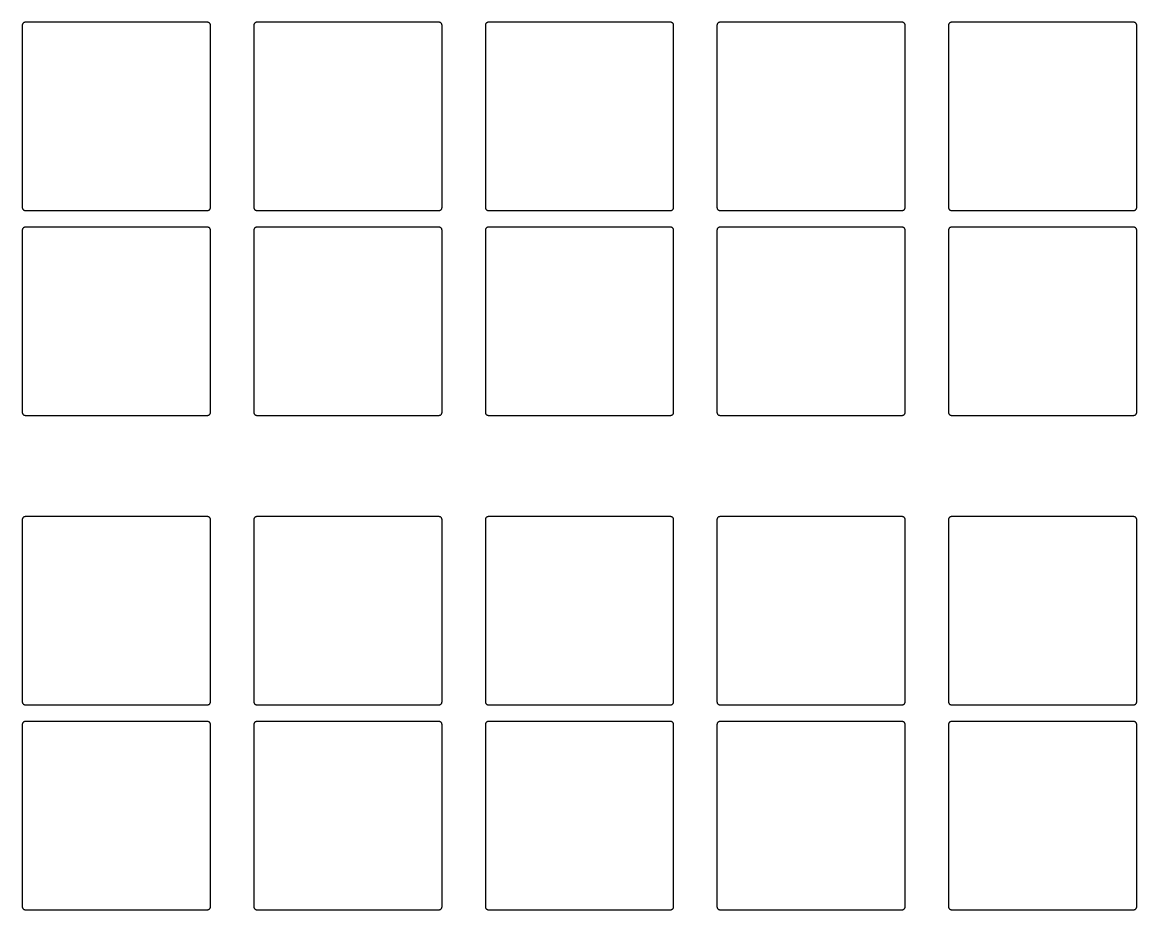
# Model space of a CAD drawing. Header units: inches. Extents: x -0.5 to 10, y -2.4 to 3.9.
# Drawn here: x 0.7638 to 0.9563, y 2.92 to 3.0732 of the extents above; entities that cross this region are included whole.
import ezdxf

# ---------------------------------------------------------------- set-up
doc = ezdxf.new("R2010")
doc.units = ezdxf.units.IN

msp = doc.modelspace()

# ---------------------------------------------------------------- linework, layer by layer
for points in [[(0.764225, 3.040751), (0.764225, 3.040751), (0.76425, 3.04075), (0.79575, 3.04075), (0.795775, 3.040751), (0.795824, 3.040756), (0.795872, 3.040765), (0.795919, 3.040779), (0.795964, 3.040798), (0.796007, 3.040821), (0.796048, 3.040849), (0.796086, 3.04088), (0.79612, 3.040914), (0.796151, 3.040952), (0.796179, 3.040993), (0.796202, 3.041036), (0.796221, 3.041081), (0.796235, 3.041128), (0.796244, 3.041176), (0.796249, 3.041225), (0.79625, 3.04125), (0.79625, 3.07275), (0.796249, 3.072775), (0.796244, 3.072824), (0.796235, 3.072872), (0.796221, 3.072919), (0.796202, 3.072964), (0.796179, 3.073007), (0.796151, 3.073048), (0.79612, 3.073086), (0.796086, 3.07312), (0.796048, 3.073151), (0.796007, 3.073179), (0.795964, 3.073202), (0.795919, 3.073221), (0.795872, 3.073235), (0.795824, 3.073244), (0.795775, 3.073249), (0.79575, 3.07325), (0.76425, 3.07325), (0.764225, 3.073249), (0.764176, 3.073244), (0.764128, 3.073235), (0.764081, 3.073221), (0.764036, 3.073202), (0.763993, 3.073179), (0.763952, 3.073151), (0.763914, 3.07312), (0.76388, 3.073086), (0.763849, 3.073048), (0.763821, 3.073007), (0.763798, 3.072964), (0.763779, 3.072919), (0.763765, 3.072872), (0.763756, 3.072824), (0.763751, 3.072775), (0.76375, 3.07275), (0.76375, 3.04125), (0.763751, 3.041225), (0.763756, 3.041176), (0.763765, 3.041128), (0.763779, 3.041081), (0.763798, 3.041036), (0.763821, 3.040993), (0.763849, 3.040952), (0.76388, 3.040914), (0.763914, 3.04088), (0.763952, 3.040849), (0.763993, 3.040821), (0.764036, 3.040798), (0.764081, 3.040779), (0.764128, 3.040765), (0.764176, 3.040756)], [(0.804225, 3.040751), (0.804225, 3.040751), (0.80425, 3.04075), (0.83575, 3.04075), (0.835775, 3.040751), (0.835824, 3.040756), (0.835872, 3.040765), (0.835919, 3.040779), (0.835964, 3.040798), (0.836007, 3.040821), (0.836048, 3.040849), (0.836086, 3.04088), (0.83612, 3.040914), (0.836151, 3.040952), (0.836179, 3.040993), (0.836202, 3.041036), (0.836221, 3.041081), (0.836235, 3.041128), (0.836244, 3.041176), (0.836249, 3.041225), (0.83625, 3.04125), (0.83625, 3.07275), (0.836249, 3.072775), (0.836244, 3.072824), (0.836235, 3.072872), (0.836221, 3.072919), (0.836202, 3.072964), (0.836179, 3.073007), (0.836151, 3.073048), (0.83612, 3.073086), (0.836086, 3.07312), (0.836048, 3.073151), (0.836007, 3.073179), (0.835964, 3.073202), (0.835919, 3.073221), (0.835872, 3.073235), (0.835824, 3.073244), (0.835775, 3.073249), (0.83575, 3.07325), (0.80425, 3.07325), (0.804225, 3.073249), (0.804176, 3.073244), (0.804128, 3.073235), (0.804081, 3.073221), (0.804036, 3.073202), (0.803993, 3.073179), (0.803952, 3.073151), (0.803914, 3.07312), (0.80388, 3.073086), (0.803849, 3.073048), (0.803821, 3.073007), (0.803798, 3.072964), (0.803779, 3.072919), (0.803765, 3.072872), (0.803756, 3.072824), (0.803751, 3.072775), (0.80375, 3.07275), (0.80375, 3.04125), (0.803751, 3.041225), (0.803756, 3.041176), (0.803765, 3.041128), (0.803779, 3.041081), (0.803798, 3.041036), (0.803821, 3.040993), (0.803849, 3.040952), (0.80388, 3.040914), (0.803914, 3.04088), (0.803952, 3.040849), (0.803993, 3.040821), (0.804036, 3.040798), (0.804081, 3.040779), (0.804128, 3.040765), (0.804176, 3.040756)], [(0.844225, 3.040751), (0.844225, 3.040751), (0.84425, 3.04075), (0.87575, 3.04075), (0.875775, 3.040751), (0.875824, 3.040756), (0.875872, 3.040765), (0.875919, 3.040779), (0.875964, 3.040798), (0.876007, 3.040821), (0.876048, 3.040849), (0.876086, 3.04088), (0.87612, 3.040914), (0.876151, 3.040952), (0.876179, 3.040993), (0.876202, 3.041036), (0.876221, 3.041081), (0.876235, 3.041128), (0.876244, 3.041176), (0.876249, 3.041225), (0.87625, 3.04125), (0.87625, 3.07275), (0.876249, 3.072775), (0.876244, 3.072824), (0.876235, 3.072872), (0.876221, 3.072919), (0.876202, 3.072964), (0.876179, 3.073007), (0.876151, 3.073048), (0.87612, 3.073086), (0.876086, 3.07312), (0.876048, 3.073151), (0.876007, 3.073179), (0.875964, 3.073202), (0.875919, 3.073221), (0.875872, 3.073235), (0.875824, 3.073244), (0.875775, 3.073249), (0.87575, 3.07325), (0.84425, 3.07325), (0.844225, 3.073249), (0.844176, 3.073244), (0.844128, 3.073235), (0.844081, 3.073221), (0.844036, 3.073202), (0.843993, 3.073179), (0.843952, 3.073151), (0.843914, 3.07312), (0.84388, 3.073086), (0.843849, 3.073048), (0.843821, 3.073007), (0.843798, 3.072964), (0.843779, 3.072919), (0.843765, 3.072872), (0.843756, 3.072824), (0.843751, 3.072775), (0.84375, 3.07275), (0.84375, 3.04125), (0.843751, 3.041225), (0.843756, 3.041176), (0.843765, 3.041128), (0.843779, 3.041081), (0.843798, 3.041036), (0.843821, 3.040993), (0.843849, 3.040952), (0.84388, 3.040914), (0.843914, 3.04088), (0.843952, 3.040849), (0.843993, 3.040821), (0.844036, 3.040798), (0.844081, 3.040779), (0.844128, 3.040765), (0.844176, 3.040756)], [(0.884225, 3.040751), (0.884225, 3.040751), (0.88425, 3.04075), (0.91575, 3.04075), (0.915775, 3.040751), (0.915824, 3.040756), (0.915872, 3.040765), (0.915919, 3.040779), (0.915964, 3.040798), (0.916007, 3.040821), (0.916048, 3.040849), (0.916086, 3.04088), (0.91612, 3.040914), (0.916151, 3.040952), (0.916179, 3.040993), (0.916202, 3.041036), (0.916221, 3.041081), (0.916235, 3.041128), (0.916244, 3.041176), (0.916249, 3.041225), (0.91625, 3.04125), (0.91625, 3.07275), (0.916249, 3.072775), (0.916244, 3.072824), (0.916235, 3.072872), (0.916221, 3.072919), (0.916202, 3.072964), (0.916179, 3.073007), (0.916151, 3.073048), (0.91612, 3.073086), (0.916086, 3.07312), (0.916048, 3.073151), (0.916007, 3.073179), (0.915964, 3.073202), (0.915919, 3.073221), (0.915872, 3.073235), (0.915824, 3.073244), (0.915775, 3.073249), (0.91575, 3.07325), (0.88425, 3.07325), (0.884225, 3.073249), (0.884176, 3.073244), (0.884128, 3.073235), (0.884081, 3.073221), (0.884036, 3.073202), (0.883993, 3.073179), (0.883952, 3.073151), (0.883914, 3.07312), (0.88388, 3.073086), (0.883849, 3.073048), (0.883821, 3.073007), (0.883798, 3.072964), (0.883779, 3.072919), (0.883765, 3.072872), (0.883756, 3.072824), (0.883751, 3.072775), (0.88375, 3.07275), (0.88375, 3.04125), (0.883751, 3.041225), (0.883756, 3.041176), (0.883765, 3.041128), (0.883779, 3.041081), (0.883798, 3.041036), (0.883821, 3.040993), (0.883849, 3.040952), (0.88388, 3.040914), (0.883914, 3.04088), (0.883952, 3.040849), (0.883993, 3.040821), (0.884036, 3.040798), (0.884081, 3.040779), (0.884128, 3.040765), (0.884176, 3.040756)], [(0.924225, 3.040751), (0.924225, 3.040751), (0.92425, 3.04075), (0.95575, 3.04075), (0.955775, 3.040751), (0.955824, 3.040756), (0.955872, 3.040765), (0.955919, 3.040779), (0.955964, 3.040798), (0.956007, 3.040821), (0.956048, 3.040849), (0.956086, 3.04088), (0.95612, 3.040914), (0.956151, 3.040952), (0.956179, 3.040993), (0.956202, 3.041036), (0.956221, 3.041081), (0.956235, 3.041128), (0.956244, 3.041176), (0.956249, 3.041225), (0.95625, 3.04125), (0.95625, 3.07275), (0.956249, 3.072775), (0.956244, 3.072824), (0.956235, 3.072872), (0.956221, 3.072919), (0.956202, 3.072964), (0.956179, 3.073007), (0.956151, 3.073048), (0.95612, 3.073086), (0.956086, 3.07312), (0.956048, 3.073151), (0.956007, 3.073179), (0.955964, 3.073202), (0.955919, 3.073221), (0.955872, 3.073235), (0.955824, 3.073244), (0.955775, 3.073249), (0.95575, 3.07325), (0.92425, 3.07325), (0.924225, 3.073249), (0.924176, 3.073244), (0.924128, 3.073235), (0.924081, 3.073221), (0.924036, 3.073202), (0.923993, 3.073179), (0.923952, 3.073151), (0.923914, 3.07312), (0.92388, 3.073086), (0.923849, 3.073048), (0.923821, 3.073007), (0.923798, 3.072964), (0.923779, 3.072919), (0.923765, 3.072872), (0.923756, 3.072824), (0.923751, 3.072775), (0.92375, 3.07275), (0.92375, 3.04125), (0.923751, 3.041225), (0.923756, 3.041176), (0.923765, 3.041128), (0.923779, 3.041081), (0.923798, 3.041036), (0.923821, 3.040993), (0.923849, 3.040952), (0.92388, 3.040914), (0.923914, 3.04088), (0.923952, 3.040849), (0.923993, 3.040821), (0.924036, 3.040798), (0.924081, 3.040779), (0.924128, 3.040765), (0.924176, 3.040756)], [(0.763751, 3.037375), (0.763751, 3.037375), (0.76375, 3.03735), (0.76375, 3.00585), (0.763751, 3.005825), (0.763756, 3.005776), (0.763765, 3.005728), (0.763779, 3.005681), (0.763798, 3.005636), (0.763821, 3.005593), (0.763849, 3.005552), (0.76388, 3.005514), (0.763914, 3.00548), (0.763952, 3.005449), (0.763993, 3.005421), (0.764036, 3.005398), (0.764081, 3.005379), (0.764128, 3.005365), (0.764176, 3.005356), (0.764225, 3.005351), (0.76425, 3.00535), (0.79575, 3.00535), (0.795775, 3.005351), (0.795824, 3.005356), (0.795872, 3.005365), (0.795919, 3.005379), (0.795964, 3.005398), (0.796007, 3.005421), (0.796048, 3.005449), (0.796086, 3.00548), (0.79612, 3.005514), (0.796151, 3.005552), (0.796179, 3.005593), (0.796202, 3.005636), (0.796221, 3.005681), (0.796235, 3.005728), (0.796244, 3.005776), (0.796249, 3.005825), (0.79625, 3.00585), (0.79625, 3.03735), (0.796249, 3.037375), (0.796244, 3.037424), (0.796235, 3.037472), (0.796221, 3.037519), (0.796202, 3.037564), (0.796179, 3.037607), (0.796151, 3.037648), (0.79612, 3.037686), (0.796086, 3.03772), (0.796048, 3.037751), (0.796007, 3.037779), (0.795964, 3.037802), (0.795919, 3.037821), (0.795872, 3.037835), (0.795824, 3.037844), (0.795775, 3.037849), (0.79575, 3.03785), (0.76425, 3.03785), (0.764225, 3.037849), (0.764176, 3.037844), (0.764128, 3.037835), (0.764081, 3.037821), (0.764036, 3.037802), (0.763993, 3.037779), (0.763952, 3.037751), (0.763914, 3.03772), (0.76388, 3.037686), (0.763849, 3.037648), (0.763821, 3.037607), (0.763798, 3.037564), (0.763779, 3.037519), (0.763765, 3.037472), (0.763756, 3.037424)], [(0.803751, 3.037375), (0.803751, 3.037375), (0.80375, 3.03735), (0.80375, 3.00585), (0.803751, 3.005825), (0.803756, 3.005776), (0.803765, 3.005728), (0.803779, 3.005681), (0.803798, 3.005636), (0.803821, 3.005593), (0.803849, 3.005552), (0.80388, 3.005514), (0.803914, 3.00548), (0.803952, 3.005449), (0.803993, 3.005421), (0.804036, 3.005398), (0.804081, 3.005379), (0.804128, 3.005365), (0.804176, 3.005356), (0.804225, 3.005351), (0.80425, 3.00535), (0.83575, 3.00535), (0.835775, 3.005351), (0.835824, 3.005356), (0.835872, 3.005365), (0.835919, 3.005379), (0.835964, 3.005398), (0.836007, 3.005421), (0.836048, 3.005449), (0.836086, 3.00548), (0.83612, 3.005514), (0.836151, 3.005552), (0.836179, 3.005593), (0.836202, 3.005636), (0.836221, 3.005681), (0.836235, 3.005728), (0.836244, 3.005776), (0.836249, 3.005825), (0.83625, 3.00585), (0.83625, 3.03735), (0.836249, 3.037375), (0.836244, 3.037424), (0.836235, 3.037472), (0.836221, 3.037519), (0.836202, 3.037564), (0.836179, 3.037607), (0.836151, 3.037648), (0.83612, 3.037686), (0.836086, 3.03772), (0.836048, 3.037751), (0.836007, 3.037779), (0.835964, 3.037802), (0.835919, 3.037821), (0.835872, 3.037835), (0.835824, 3.037844), (0.835775, 3.037849), (0.83575, 3.03785), (0.80425, 3.03785), (0.804225, 3.037849), (0.804176, 3.037844), (0.804128, 3.037835), (0.804081, 3.037821), (0.804036, 3.037802), (0.803993, 3.037779), (0.803952, 3.037751), (0.803914, 3.03772), (0.80388, 3.037686), (0.803849, 3.037648), (0.803821, 3.037607), (0.803798, 3.037564), (0.803779, 3.037519), (0.803765, 3.037472), (0.803756, 3.037424)], [(0.844225, 3.005351), (0.844225, 3.005351), (0.84425, 3.00535), (0.87575, 3.00535), (0.875775, 3.005351), (0.875824, 3.005356), (0.875872, 3.005365), (0.875919, 3.005379), (0.875964, 3.005398), (0.876007, 3.005421), (0.876048, 3.005449), (0.876086, 3.00548), (0.87612, 3.005514), (0.876151, 3.005552), (0.876179, 3.005593), (0.876202, 3.005636), (0.876221, 3.005681), (0.876235, 3.005728), (0.876244, 3.005776), (0.876249, 3.005825), (0.87625, 3.00585), (0.87625, 3.03735), (0.876249, 3.037375), (0.876244, 3.037424), (0.876235, 3.037472), (0.876221, 3.037519), (0.876202, 3.037564), (0.876179, 3.037607), (0.876151, 3.037648), (0.87612, 3.037686), (0.876086, 3.03772), (0.876048, 3.037751), (0.876007, 3.037779), (0.875964, 3.037802), (0.875919, 3.037821), (0.875872, 3.037835), (0.875824, 3.037844), (0.875775, 3.037849), (0.87575, 3.03785), (0.84425, 3.03785), (0.844225, 3.037849), (0.844176, 3.037844), (0.844128, 3.037835), (0.844081, 3.037821), (0.844036, 3.037802), (0.843993, 3.037779), (0.843952, 3.037751), (0.843914, 3.03772), (0.84388, 3.037686), (0.843849, 3.037648), (0.843821, 3.037607), (0.843798, 3.037564), (0.843779, 3.037519), (0.843765, 3.037472), (0.843756, 3.037424), (0.843751, 3.037375), (0.84375, 3.03735), (0.84375, 3.00585), (0.843751, 3.005825), (0.843756, 3.005776), (0.843765, 3.005728), (0.843779, 3.005681), (0.843798, 3.005636), (0.843821, 3.005593), (0.843849, 3.005552), (0.84388, 3.005514), (0.843914, 3.00548), (0.843952, 3.005449), (0.843993, 3.005421), (0.844036, 3.005398), (0.844081, 3.005379), (0.844128, 3.005365), (0.844176, 3.005356)], [(0.883751, 3.037375), (0.883751, 3.037375), (0.88375, 3.03735), (0.88375, 3.00585), (0.883751, 3.005825), (0.883756, 3.005776), (0.883765, 3.005728), (0.883779, 3.005681), (0.883798, 3.005636), (0.883821, 3.005593), (0.883849, 3.005552), (0.88388, 3.005514), (0.883914, 3.00548), (0.883952, 3.005449), (0.883993, 3.005421), (0.884036, 3.005398), (0.884081, 3.005379), (0.884128, 3.005365), (0.884176, 3.005356), (0.884225, 3.005351), (0.88425, 3.00535), (0.91575, 3.00535), (0.915775, 3.005351), (0.915824, 3.005356), (0.915872, 3.005365), (0.915919, 3.005379), (0.915964, 3.005398), (0.916007, 3.005421), (0.916048, 3.005449), (0.916086, 3.00548), (0.91612, 3.005514), (0.916151, 3.005552), (0.916179, 3.005593), (0.916202, 3.005636), (0.916221, 3.005681), (0.916235, 3.005728), (0.916244, 3.005776), (0.916249, 3.005825), (0.91625, 3.00585), (0.91625, 3.03735), (0.916249, 3.037375), (0.916244, 3.037424), (0.916235, 3.037472), (0.916221, 3.037519), (0.916202, 3.037564), (0.916179, 3.037607), (0.916151, 3.037648), (0.91612, 3.037686), (0.916086, 3.03772), (0.916048, 3.037751), (0.916007, 3.037779), (0.915964, 3.037802), (0.915919, 3.037821), (0.915872, 3.037835), (0.915824, 3.037844), (0.915775, 3.037849), (0.91575, 3.03785), (0.88425, 3.03785), (0.884225, 3.037849), (0.884176, 3.037844), (0.884128, 3.037835), (0.884081, 3.037821), (0.884036, 3.037802), (0.883993, 3.037779), (0.883952, 3.037751), (0.883914, 3.03772), (0.88388, 3.037686), (0.883849, 3.037648), (0.883821, 3.037607), (0.883798, 3.037564), (0.883779, 3.037519), (0.883765, 3.037472), (0.883756, 3.037424)], [(0.923751, 3.037375), (0.923751, 3.037375), (0.92375, 3.03735), (0.92375, 3.00585), (0.923751, 3.005825), (0.923756, 3.005776), (0.923765, 3.005728), (0.923779, 3.005681), (0.923798, 3.005636), (0.923821, 3.005593), (0.923849, 3.005552), (0.92388, 3.005514), (0.923914, 3.00548), (0.923952, 3.005449), (0.923993, 3.005421), (0.924036, 3.005398), (0.924081, 3.005379), (0.924128, 3.005365), (0.924176, 3.005356), (0.924225, 3.005351), (0.92425, 3.00535), (0.95575, 3.00535), (0.955775, 3.005351), (0.955824, 3.005356), (0.955872, 3.005365), (0.955919, 3.005379), (0.955964, 3.005398), (0.956007, 3.005421), (0.956048, 3.005449), (0.956086, 3.00548), (0.95612, 3.005514), (0.956151, 3.005552), (0.956179, 3.005593), (0.956202, 3.005636), (0.956221, 3.005681), (0.956235, 3.005728), (0.956244, 3.005776), (0.956249, 3.005825), (0.95625, 3.00585), (0.95625, 3.03735), (0.956249, 3.037375), (0.956244, 3.037424), (0.956235, 3.037472), (0.956221, 3.037519), (0.956202, 3.037564), (0.956179, 3.037607), (0.956151, 3.037648), (0.95612, 3.037686), (0.956086, 3.03772), (0.956048, 3.037751), (0.956007, 3.037779), (0.955964, 3.037802), (0.955919, 3.037821), (0.955872, 3.037835), (0.955824, 3.037844), (0.955775, 3.037849), (0.95575, 3.03785), (0.92425, 3.03785), (0.924225, 3.037849), (0.924176, 3.037844), (0.924128, 3.037835), (0.924081, 3.037821), (0.924036, 3.037802), (0.923993, 3.037779), (0.923952, 3.037751), (0.923914, 3.03772), (0.92388, 3.037686), (0.923849, 3.037648), (0.923821, 3.037607), (0.923798, 3.037564), (0.923779, 3.037519), (0.923765, 3.037472), (0.923756, 3.037424)], [(0.764225, 2.955351), (0.764225, 2.955351), (0.76425, 2.95535), (0.79575, 2.95535), (0.795775, 2.955351), (0.795824, 2.955356), (0.795872, 2.955365), (0.795919, 2.955379), (0.795964, 2.955398), (0.796007, 2.955421), (0.796048, 2.955449), (0.796086, 2.95548), (0.79612, 2.955514), (0.796151, 2.955552), (0.796179, 2.955593), (0.796202, 2.955636), (0.796221, 2.955681), (0.796235, 2.955728), (0.796244, 2.955776), (0.796249, 2.955825), (0.79625, 2.95585), (0.79625, 2.98735), (0.796249, 2.987375), (0.796244, 2.987424), (0.796235, 2.987472), (0.796221, 2.987519), (0.796202, 2.987564), (0.796179, 2.987607), (0.796151, 2.987648), (0.79612, 2.987686), (0.796086, 2.98772), (0.796048, 2.987751), (0.796007, 2.987779), (0.795964, 2.987802), (0.795919, 2.987821), (0.795872, 2.987835), (0.795824, 2.987844), (0.795775, 2.987849), (0.79575, 2.98785), (0.76425, 2.98785), (0.764225, 2.987849), (0.764176, 2.987844), (0.764128, 2.987835), (0.764081, 2.987821), (0.764036, 2.987802), (0.763993, 2.987779), (0.763952, 2.987751), (0.763914, 2.98772), (0.76388, 2.987686), (0.763849, 2.987648), (0.763821, 2.987607), (0.763798, 2.987564), (0.763779, 2.987519), (0.763765, 2.987472), (0.763756, 2.987424), (0.763751, 2.987375), (0.76375, 2.98735), (0.76375, 2.95585), (0.763751, 2.955825), (0.763756, 2.955776), (0.763765, 2.955728), (0.763779, 2.955681), (0.763798, 2.955636), (0.763821, 2.955593), (0.763849, 2.955552), (0.76388, 2.955514), (0.763914, 2.95548), (0.763952, 2.955449), (0.763993, 2.955421), (0.764036, 2.955398), (0.764081, 2.955379), (0.764128, 2.955365), (0.764176, 2.955356)], [(0.804225, 2.955351), (0.804225, 2.955351), (0.80425, 2.95535), (0.83575, 2.95535), (0.835775, 2.955351), (0.835824, 2.955356), (0.835872, 2.955365), (0.835919, 2.955379), (0.835964, 2.955398), (0.836007, 2.955421), (0.836048, 2.955449), (0.836086, 2.95548), (0.83612, 2.955514), (0.836151, 2.955552), (0.836179, 2.955593), (0.836202, 2.955636), (0.836221, 2.955681), (0.836235, 2.955728), (0.836244, 2.955776), (0.836249, 2.955825), (0.83625, 2.95585), (0.83625, 2.98735), (0.836249, 2.987375), (0.836244, 2.987424), (0.836235, 2.987472), (0.836221, 2.987519), (0.836202, 2.987564), (0.836179, 2.987607), (0.836151, 2.987648), (0.83612, 2.987686), (0.836086, 2.98772), (0.836048, 2.987751), (0.836007, 2.987779), (0.835964, 2.987802), (0.835919, 2.987821), (0.835872, 2.987835), (0.835824, 2.987844), (0.835775, 2.987849), (0.83575, 2.98785), (0.80425, 2.98785), (0.804225, 2.987849), (0.804176, 2.987844), (0.804128, 2.987835), (0.804081, 2.987821), (0.804036, 2.987802), (0.803993, 2.987779), (0.803952, 2.987751), (0.803914, 2.98772), (0.80388, 2.987686), (0.803849, 2.987648), (0.803821, 2.987607), (0.803798, 2.987564), (0.803779, 2.987519), (0.803765, 2.987472), (0.803756, 2.987424), (0.803751, 2.987375), (0.80375, 2.98735), (0.80375, 2.95585), (0.803751, 2.955825), (0.803756, 2.955776), (0.803765, 2.955728), (0.803779, 2.955681), (0.803798, 2.955636), (0.803821, 2.955593), (0.803849, 2.955552), (0.80388, 2.955514), (0.803914, 2.95548), (0.803952, 2.955449), (0.803993, 2.955421), (0.804036, 2.955398), (0.804081, 2.955379), (0.804128, 2.955365), (0.804176, 2.955356)], [(0.844225, 2.955351), (0.844225, 2.955351), (0.84425, 2.95535), (0.87575, 2.95535), (0.875775, 2.955351), (0.875824, 2.955356), (0.875872, 2.955365), (0.875919, 2.955379), (0.875964, 2.955398), (0.876007, 2.955421), (0.876048, 2.955449), (0.876086, 2.95548), (0.87612, 2.955514), (0.876151, 2.955552), (0.876179, 2.955593), (0.876202, 2.955636), (0.876221, 2.955681), (0.876235, 2.955728), (0.876244, 2.955776), (0.876249, 2.955825), (0.87625, 2.95585), (0.87625, 2.98735), (0.876249, 2.987375), (0.876244, 2.987424), (0.876235, 2.987472), (0.876221, 2.987519), (0.876202, 2.987564), (0.876179, 2.987607), (0.876151, 2.987648), (0.87612, 2.987686), (0.876086, 2.98772), (0.876048, 2.987751), (0.876007, 2.987779), (0.875964, 2.987802), (0.875919, 2.987821), (0.875872, 2.987835), (0.875824, 2.987844), (0.875775, 2.987849), (0.87575, 2.98785), (0.84425, 2.98785), (0.844225, 2.987849), (0.844176, 2.987844), (0.844128, 2.987835), (0.844081, 2.987821), (0.844036, 2.987802), (0.843993, 2.987779), (0.843952, 2.987751), (0.843914, 2.98772), (0.84388, 2.987686), (0.843849, 2.987648), (0.843821, 2.987607), (0.843798, 2.987564), (0.843779, 2.987519), (0.843765, 2.987472), (0.843756, 2.987424), (0.843751, 2.987375), (0.84375, 2.98735), (0.84375, 2.95585), (0.843751, 2.955825), (0.843756, 2.955776), (0.843765, 2.955728), (0.843779, 2.955681), (0.843798, 2.955636), (0.843821, 2.955593), (0.843849, 2.955552), (0.84388, 2.955514), (0.843914, 2.95548), (0.843952, 2.955449), (0.843993, 2.955421), (0.844036, 2.955398), (0.844081, 2.955379), (0.844128, 2.955365), (0.844176, 2.955356)], [(0.884225, 2.955351), (0.884225, 2.955351), (0.88425, 2.95535), (0.91575, 2.95535), (0.915775, 2.955351), (0.915824, 2.955356), (0.915872, 2.955365), (0.915919, 2.955379), (0.915964, 2.955398), (0.916007, 2.955421), (0.916048, 2.955449), (0.916086, 2.95548), (0.91612, 2.955514), (0.916151, 2.955552), (0.916179, 2.955593), (0.916202, 2.955636), (0.916221, 2.955681), (0.916235, 2.955728), (0.916244, 2.955776), (0.916249, 2.955825), (0.91625, 2.95585), (0.91625, 2.98735), (0.916249, 2.987375), (0.916244, 2.987424), (0.916235, 2.987472), (0.916221, 2.987519), (0.916202, 2.987564), (0.916179, 2.987607), (0.916151, 2.987648), (0.91612, 2.987686), (0.916086, 2.98772), (0.916048, 2.987751), (0.916007, 2.987779), (0.915964, 2.987802), (0.915919, 2.987821), (0.915872, 2.987835), (0.915824, 2.987844), (0.915775, 2.987849), (0.91575, 2.98785), (0.88425, 2.98785), (0.884225, 2.987849), (0.884176, 2.987844), (0.884128, 2.987835), (0.884081, 2.987821), (0.884036, 2.987802), (0.883993, 2.987779), (0.883952, 2.987751), (0.883914, 2.98772), (0.88388, 2.987686), (0.883849, 2.987648), (0.883821, 2.987607), (0.883798, 2.987564), (0.883779, 2.987519), (0.883765, 2.987472), (0.883756, 2.987424), (0.883751, 2.987375), (0.88375, 2.98735), (0.88375, 2.95585), (0.883751, 2.955825), (0.883756, 2.955776), (0.883765, 2.955728), (0.883779, 2.955681), (0.883798, 2.955636), (0.883821, 2.955593), (0.883849, 2.955552), (0.88388, 2.955514), (0.883914, 2.95548), (0.883952, 2.955449), (0.883993, 2.955421), (0.884036, 2.955398), (0.884081, 2.955379), (0.884128, 2.955365), (0.884176, 2.955356)], [(0.924225, 2.955351), (0.924225, 2.955351), (0.92425, 2.95535), (0.95575, 2.95535), (0.955775, 2.955351), (0.955824, 2.955356), (0.955872, 2.955365), (0.955919, 2.955379), (0.955964, 2.955398), (0.956007, 2.955421), (0.956048, 2.955449), (0.956086, 2.95548), (0.95612, 2.955514), (0.956151, 2.955552), (0.956179, 2.955593), (0.956202, 2.955636), (0.956221, 2.955681), (0.956235, 2.955728), (0.956244, 2.955776), (0.956249, 2.955825), (0.95625, 2.95585), (0.95625, 2.98735), (0.956249, 2.987375), (0.956244, 2.987424), (0.956235, 2.987472), (0.956221, 2.987519), (0.956202, 2.987564), (0.956179, 2.987607), (0.956151, 2.987648), (0.95612, 2.987686), (0.956086, 2.98772), (0.956048, 2.987751), (0.956007, 2.987779), (0.955964, 2.987802), (0.955919, 2.987821), (0.955872, 2.987835), (0.955824, 2.987844), (0.955775, 2.987849), (0.95575, 2.98785), (0.92425, 2.98785), (0.924225, 2.987849), (0.924176, 2.987844), (0.924128, 2.987835), (0.924081, 2.987821), (0.924036, 2.987802), (0.923993, 2.987779), (0.923952, 2.987751), (0.923914, 2.98772), (0.92388, 2.987686), (0.923849, 2.987648), (0.923821, 2.987607), (0.923798, 2.987564), (0.923779, 2.987519), (0.923765, 2.987472), (0.923756, 2.987424), (0.923751, 2.987375), (0.92375, 2.98735), (0.92375, 2.95585), (0.923751, 2.955825), (0.923756, 2.955776), (0.923765, 2.955728), (0.923779, 2.955681), (0.923798, 2.955636), (0.923821, 2.955593), (0.923849, 2.955552), (0.92388, 2.955514), (0.923914, 2.95548), (0.923952, 2.955449), (0.923993, 2.955421), (0.924036, 2.955398), (0.924081, 2.955379), (0.924128, 2.955365), (0.924176, 2.955356)], [(0.764225, 2.919951), (0.764225, 2.919951), (0.76425, 2.91995), (0.79575, 2.91995), (0.795775, 2.919951), (0.795824, 2.919956), (0.795872, 2.919965), (0.795919, 2.919979), (0.795964, 2.919998), (0.796007, 2.920021), (0.796048, 2.920049), (0.796086, 2.92008), (0.79612, 2.920114), (0.796151, 2.920152), (0.796179, 2.920193), (0.796202, 2.920236), (0.796221, 2.920281), (0.796235, 2.920328), (0.796244, 2.920376), (0.796249, 2.920425), (0.79625, 2.92045), (0.79625, 2.95195), (0.796249, 2.951975), (0.796244, 2.952024), (0.796235, 2.952072), (0.796221, 2.952119), (0.796202, 2.952164), (0.796179, 2.952207), (0.796151, 2.952248), (0.79612, 2.952286), (0.796086, 2.95232), (0.796048, 2.952351), (0.796007, 2.952379), (0.795964, 2.952402), (0.795919, 2.952421), (0.795872, 2.952435), (0.795824, 2.952444), (0.795775, 2.952449), (0.79575, 2.95245), (0.76425, 2.95245), (0.764225, 2.952449), (0.764176, 2.952444), (0.764128, 2.952435), (0.764081, 2.952421), (0.764036, 2.952402), (0.763993, 2.952379), (0.763952, 2.952351), (0.763914, 2.95232), (0.76388, 2.952286), (0.763849, 2.952248), (0.763821, 2.952207), (0.763798, 2.952164), (0.763779, 2.952119), (0.763765, 2.952072), (0.763756, 2.952024), (0.763751, 2.951975), (0.76375, 2.95195), (0.76375, 2.92045), (0.763751, 2.920425), (0.763756, 2.920376), (0.763765, 2.920328), (0.763779, 2.920281), (0.763798, 2.920236), (0.763821, 2.920193), (0.763849, 2.920152), (0.76388, 2.920114), (0.763914, 2.92008), (0.763952, 2.920049), (0.763993, 2.920021), (0.764036, 2.919998), (0.764081, 2.919979), (0.764128, 2.919965), (0.764176, 2.919956)], [(0.804225, 2.919951), (0.804225, 2.919951), (0.80425, 2.91995), (0.83575, 2.91995), (0.835775, 2.919951), (0.835824, 2.919956), (0.835872, 2.919965), (0.835919, 2.919979), (0.835964, 2.919998), (0.836007, 2.920021), (0.836048, 2.920049), (0.836086, 2.92008), (0.83612, 2.920114), (0.836151, 2.920152), (0.836179, 2.920193), (0.836202, 2.920236), (0.836221, 2.920281), (0.836235, 2.920328), (0.836244, 2.920376), (0.836249, 2.920425), (0.83625, 2.92045), (0.83625, 2.95195), (0.836249, 2.951975), (0.836244, 2.952024), (0.836235, 2.952072), (0.836221, 2.952119), (0.836202, 2.952164), (0.836179, 2.952207), (0.836151, 2.952248), (0.83612, 2.952286), (0.836086, 2.95232), (0.836048, 2.952351), (0.836007, 2.952379), (0.835964, 2.952402), (0.835919, 2.952421), (0.835872, 2.952435), (0.835824, 2.952444), (0.835775, 2.952449), (0.83575, 2.95245), (0.80425, 2.95245), (0.804225, 2.952449), (0.804176, 2.952444), (0.804128, 2.952435), (0.804081, 2.952421), (0.804036, 2.952402), (0.803993, 2.952379), (0.803952, 2.952351), (0.803914, 2.95232), (0.80388, 2.952286), (0.803849, 2.952248), (0.803821, 2.952207), (0.803798, 2.952164), (0.803779, 2.952119), (0.803765, 2.952072), (0.803756, 2.952024), (0.803751, 2.951975), (0.80375, 2.95195), (0.80375, 2.92045), (0.803751, 2.920425), (0.803756, 2.920376), (0.803765, 2.920328), (0.803779, 2.920281), (0.803798, 2.920236), (0.803821, 2.920193), (0.803849, 2.920152), (0.80388, 2.920114), (0.803914, 2.92008), (0.803952, 2.920049), (0.803993, 2.920021), (0.804036, 2.919998), (0.804081, 2.919979), (0.804128, 2.919965), (0.804176, 2.919956)], [(0.844225, 2.919951), (0.844225, 2.919951), (0.84425, 2.91995), (0.87575, 2.91995), (0.875775, 2.919951), (0.875824, 2.919956), (0.875872, 2.919965), (0.875919, 2.919979), (0.875964, 2.919998), (0.876007, 2.920021), (0.876048, 2.920049), (0.876086, 2.92008), (0.87612, 2.920114), (0.876151, 2.920152), (0.876179, 2.920193), (0.876202, 2.920236), (0.876221, 2.920281), (0.876235, 2.920328), (0.876244, 2.920376), (0.876249, 2.920425), (0.87625, 2.92045), (0.87625, 2.95195), (0.876249, 2.951975), (0.876244, 2.952024), (0.876235, 2.952072), (0.876221, 2.952119), (0.876202, 2.952164), (0.876179, 2.952207), (0.876151, 2.952248), (0.87612, 2.952286), (0.876086, 2.95232), (0.876048, 2.952351), (0.876007, 2.952379), (0.875964, 2.952402), (0.875919, 2.952421), (0.875872, 2.952435), (0.875824, 2.952444), (0.875775, 2.952449), (0.87575, 2.95245), (0.84425, 2.95245), (0.844225, 2.952449), (0.844176, 2.952444), (0.844128, 2.952435), (0.844081, 2.952421), (0.844036, 2.952402), (0.843993, 2.952379), (0.843952, 2.952351), (0.843914, 2.95232), (0.84388, 2.952286), (0.843849, 2.952248), (0.843821, 2.952207), (0.843798, 2.952164), (0.843779, 2.952119), (0.843765, 2.952072), (0.843756, 2.952024), (0.843751, 2.951975), (0.84375, 2.95195), (0.84375, 2.92045), (0.843751, 2.920425), (0.843756, 2.920376), (0.843765, 2.920328), (0.843779, 2.920281), (0.843798, 2.920236), (0.843821, 2.920193), (0.843849, 2.920152), (0.84388, 2.920114), (0.843914, 2.92008), (0.843952, 2.920049), (0.843993, 2.920021), (0.844036, 2.919998), (0.844081, 2.919979), (0.844128, 2.919965), (0.844176, 2.919956)], [(0.884225, 2.919951), (0.884225, 2.919951), (0.88425, 2.91995), (0.91575, 2.91995), (0.915775, 2.919951), (0.915824, 2.919956), (0.915872, 2.919965), (0.915919, 2.919979), (0.915964, 2.919998), (0.916007, 2.920021), (0.916048, 2.920049), (0.916086, 2.92008), (0.91612, 2.920114), (0.916151, 2.920152), (0.916179, 2.920193), (0.916202, 2.920236), (0.916221, 2.920281), (0.916235, 2.920328), (0.916244, 2.920376), (0.916249, 2.920425), (0.91625, 2.92045), (0.91625, 2.95195), (0.916249, 2.951975), (0.916244, 2.952024), (0.916235, 2.952072), (0.916221, 2.952119), (0.916202, 2.952164), (0.916179, 2.952207), (0.916151, 2.952248), (0.91612, 2.952286), (0.916086, 2.95232), (0.916048, 2.952351), (0.916007, 2.952379), (0.915964, 2.952402), (0.915919, 2.952421), (0.915872, 2.952435), (0.915824, 2.952444), (0.915775, 2.952449), (0.91575, 2.95245), (0.88425, 2.95245), (0.884225, 2.952449), (0.884176, 2.952444), (0.884128, 2.952435), (0.884081, 2.952421), (0.884036, 2.952402), (0.883993, 2.952379), (0.883952, 2.952351), (0.883914, 2.95232), (0.88388, 2.952286), (0.883849, 2.952248), (0.883821, 2.952207), (0.883798, 2.952164), (0.883779, 2.952119), (0.883765, 2.952072), (0.883756, 2.952024), (0.883751, 2.951975), (0.88375, 2.95195), (0.88375, 2.92045), (0.883751, 2.920425), (0.883756, 2.920376), (0.883765, 2.920328), (0.883779, 2.920281), (0.883798, 2.920236), (0.883821, 2.920193), (0.883849, 2.920152), (0.88388, 2.920114), (0.883914, 2.92008), (0.883952, 2.920049), (0.883993, 2.920021), (0.884036, 2.919998), (0.884081, 2.919979), (0.884128, 2.919965), (0.884176, 2.919956)], [(0.924225, 2.919951), (0.924225, 2.919951), (0.92425, 2.91995), (0.95575, 2.91995), (0.955775, 2.919951), (0.955824, 2.919956), (0.955872, 2.919965), (0.955919, 2.919979), (0.955964, 2.919998), (0.956007, 2.920021), (0.956048, 2.920049), (0.956086, 2.92008), (0.95612, 2.920114), (0.956151, 2.920152), (0.956179, 2.920193), (0.956202, 2.920236), (0.956221, 2.920281), (0.956235, 2.920328), (0.956244, 2.920376), (0.956249, 2.920425), (0.95625, 2.92045), (0.95625, 2.95195), (0.956249, 2.951975), (0.956244, 2.952024), (0.956235, 2.952072), (0.956221, 2.952119), (0.956202, 2.952164), (0.956179, 2.952207), (0.956151, 2.952248), (0.95612, 2.952286), (0.956086, 2.95232), (0.956048, 2.952351), (0.956007, 2.952379), (0.955964, 2.952402), (0.955919, 2.952421), (0.955872, 2.952435), (0.955824, 2.952444), (0.955775, 2.952449), (0.95575, 2.95245), (0.92425, 2.95245), (0.924225, 2.952449), (0.924176, 2.952444), (0.924128, 2.952435), (0.924081, 2.952421), (0.924036, 2.952402), (0.923993, 2.952379), (0.923952, 2.952351), (0.923914, 2.95232), (0.92388, 2.952286), (0.923849, 2.952248), (0.923821, 2.952207), (0.923798, 2.952164), (0.923779, 2.952119), (0.923765, 2.952072), (0.923756, 2.952024), (0.923751, 2.951975), (0.92375, 2.95195), (0.92375, 2.92045), (0.923751, 2.920425), (0.923756, 2.920376), (0.923765, 2.920328), (0.923779, 2.920281), (0.923798, 2.920236), (0.923821, 2.920193), (0.923849, 2.920152), (0.92388, 2.920114), (0.923914, 2.92008), (0.923952, 2.920049), (0.923993, 2.920021), (0.924036, 2.919998), (0.924081, 2.919979), (0.924128, 2.919965), (0.924176, 2.919956)]]:
    msp.add_lwpolyline(points, close=True)

doc.saveas('drawing.dxf')
